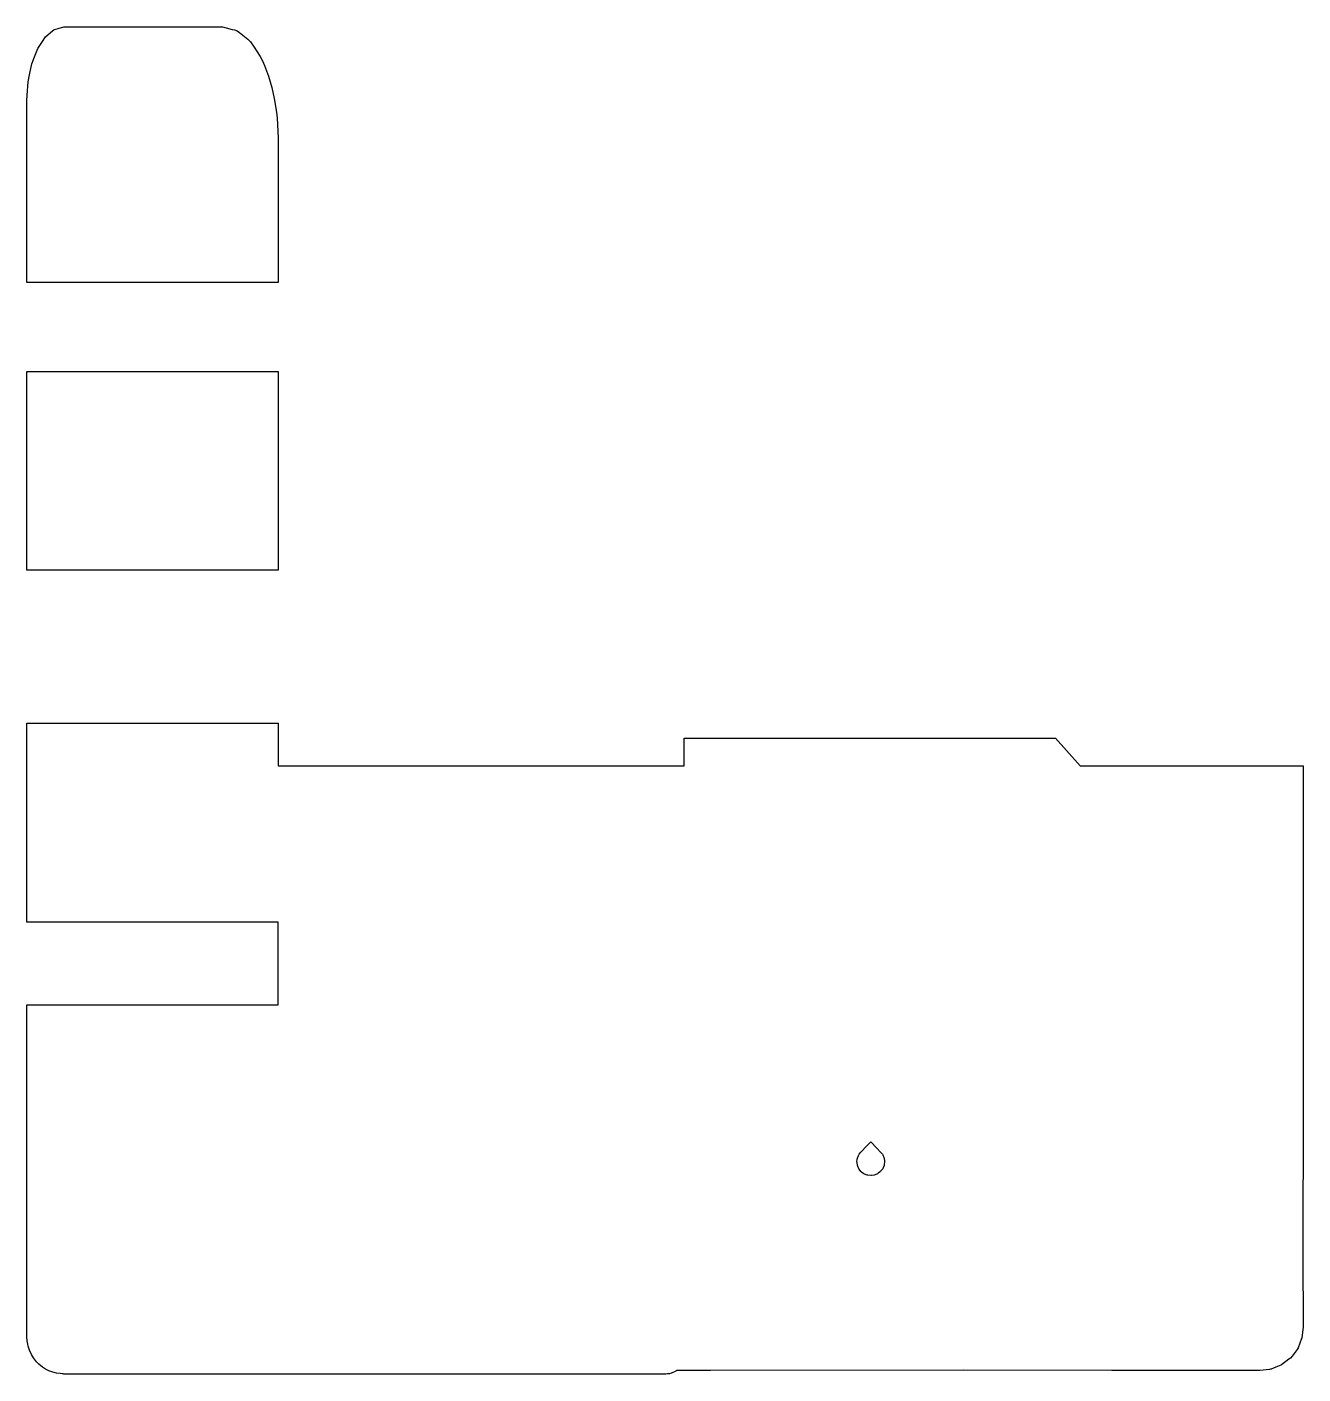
# Model space of a CAD drawing. Header units: metres. Extents: x 2.4 to 71.5, y -16 to 57.
import ezdxf

# ---------------------------------------------------------------- set-up
doc = ezdxf.new("R2010")
doc.units = ezdxf.units.M

msp = doc.modelspace()

# ---------------------------------------------------------------- linework, layer by layer
for p, q in [((4.095, 56.896), (4.4, 56.976)), ((4.4, 56.976), (6.962, 56.976)), ((6.962, 56.976), (13, 56.976)), ((13, 56.976), (13.198, 56.932)), ((13.198, 56.932), (13.518, 56.839)), ((3.205, 56.14), (3.4, 56.44)), ((3.4, 56.44), (3.675, 56.668)), ((3.675, 56.668), (3.882, 56.84)), ((3.882, 56.84), (4.095, 56.896)), ((13.518, 56.839), (13.648, 56.822)), ((13.648, 56.822), (13.78, 56.77)), ((13.78, 56.77), (13.914, 56.678)), ((13.914, 56.678), (14.364, 56.307)), ((14.364, 56.307), (14.503, 56.168)), ((2.816, 55.362), (2.986, 55.805)), ((2.986, 55.805), (3.205, 56.14)), ((14.503, 56.168), (14.709, 55.875)), ((14.709, 55.875), (15.036, 55.377)), ((2.545, 54.384), (2.668, 54.976)), ((2.668, 54.976), (2.816, 55.362)), ((15.036, 55.377), (15.039, 55.372)), ((15.039, 55.372), (15.157, 55.144)), ((15.157, 55.144), (15.263, 54.892)), ((15.263, 54.892), (15.486, 54.316)), ((2.42, 53.284), (2.468, 54.011)), ((2.468, 54.011), (2.545, 54.384)), ((15.486, 54.316), (15.671, 53.693)), ((2.4, 52.976), (2.42, 53.284)), ((15.671, 53.693), (15.794, 53.108)), ((2.4, 51.171), (2.4, 52.976)), ((15.794, 53.108), (15.918, 52.361)), ((15.918, 52.361), (15.943, 52.033)), ((15.943, 52.033), (16, 50.976)), ((2.4, 49.249), (2.4, 51.171)), ((16, 50.976), (16, 49.41)), ((2.4, 48.876), (2.4, 49.249)), ((16, 49.41), (16, 48.135)), ((2.4, 48.651), (2.4, 48.876)), ((2.4, 46.976), (2.4, 48.651)), ((16, 48.135), (16, 46.976)), ((2.4, 44.839), (2.4, 46.976)), ((16, 46.976), (16, 43.129)), ((16, 46.976), (16, 46.976)), ((2.4, 43.129), (2.4, 44.839)), ((9.958, 43.129), (2.4, 43.129)), ((16, 43.129), (9.958, 43.129)), ((2.4, 36.217), (2.4, 38.316)), ((2.4, 38.316), (8.442, 38.316)), ((8.442, 38.316), (16, 38.316)), ((16, 38.316), (16, 34.469)), ((16, 38.316), (16, 38.316)), ((2.4, 34.469), (2.4, 36.217)), ((2.4, 31.851), (2.4, 34.469)), ((16, 34.469), (16, 27.924)), ((2.4, 27.924), (2.4, 31.851)), ((2.4, 27.711), (2.4, 27.924)), ((16, 27.924), (16, 27.54)), ((2.4, 27.54), (2.4, 27.711)), ((15.398, 27.54), (2.4, 27.54)), ((16, 27.54), (15.398, 27.54)), ((2.4, 19.054), (2.4, 19.263)), ((2.4, 19.263), (3.002, 19.263)), ((2.4, 18.88), (2.4, 19.054)), ((3.002, 19.263), (16, 19.263)), ((16, 19.263), (16, 18.88)), ((2.4, 13.819), (2.4, 18.88)), ((16, 18.88), (16, 17.667)), ((38, 16.949), (38, 18.443)), ((38, 18.443), (46.372, 18.443)), ((46.372, 18.443), (58.1, 18.443)), ((58.1, 18.443), (59.441, 16.949)), ((16, 17.667), (16, 17.106)), ((16, 17.106), (16, 16.949)), ((16, 16.949), (25.522, 16.949)), ((25.522, 16.949), (34.079, 16.949)), ((34.079, 16.949), (38, 16.949)), ((59.441, 16.949), (61.026, 16.949)), ((61.026, 16.949), (64.322, 16.949)), ((64.322, 16.949), (71.513, 16.949)), ((71.513, 16.949), (71.513, -1.394)), ((2.4, 13.607), (2.4, 13.819)), ((2.4, 13.357), (2.4, 13.607)), ((2.4, 13.097), (2.4, 13.357)), ((2.4, 12.861), (2.4, 13.097)), ((2.4, 8.871), (2.4, 12.861)), ((2.4, 8.697), (2.4, 8.871)), ((2.4, 8.488), (2.4, 8.697)), ((15.398, 8.488), (2.4, 8.488)), ((16, 8.488), (15.398, 8.488)), ((16, 4.349), (16, 8.488)), ((2.4, -0.741), (2.4, 4)), ((2.4, 4), (9.527, 4)), ((9.527, 4), (16, 4)), ((16, 4.175), (16, 4.349)), ((16, 4), (16, 4.175)), ((2.4, -11.362), (2.4, -0.741)), ((71.513, -1.394), (71.503, -9.538)), ((47.564, -3.973), (47.89, -3.641)), ((47.89, -3.641), (48.1, -3.426)), ((48.1, -3.426), (48.425, -3.758)), ((47.35, -4.503), (47.369, -4.351)), ((47.369, -4.351), (47.374, -4.31)), ((47.374, -4.31), (47.431, -4.168)), ((47.431, -4.168), (47.447, -4.129)), ((47.447, -4.129), (47.472, -4.095)), ((47.472, -4.095), (47.564, -3.973)), ((48.425, -3.758), (48.636, -3.973)), ((48.636, -3.973), (48.728, -4.095)), ((48.728, -4.095), (48.753, -4.129)), ((48.753, -4.129), (48.81, -4.271)), ((48.81, -4.271), (48.826, -4.31)), ((48.826, -4.31), (48.845, -4.461)), ((47.356, -4.544), (47.35, -4.503)), ((47.377, -4.696), (47.356, -4.544)), ((47.393, -4.735), (47.377, -4.696)), ((47.452, -4.876), (47.393, -4.735)), ((47.478, -4.909), (47.452, -4.876)), ((47.572, -5.03), (47.478, -4.909)), ((47.605, -5.055), (47.572, -5.03)), ((47.727, -5.148), (47.605, -5.055)), ((48.628, -5.03), (48.507, -5.123)), ((48.654, -4.997), (48.628, -5.03)), ((48.748, -4.876), (48.654, -4.997)), ((48.764, -4.837), (48.748, -4.876)), ((48.823, -4.696), (48.764, -4.837)), ((48.829, -4.655), (48.823, -4.696)), ((48.85, -4.503), (48.829, -4.655)), ((48.845, -4.461), (48.85, -4.503)), ((48.845, -4.461), (48.845, -4.461)), ((47.765, -5.164), (47.727, -5.148)), ((47.907, -5.222), (47.765, -5.164)), ((47.948, -5.228), (47.907, -5.222)), ((48.1, -5.248), (47.948, -5.228)), ((48.142, -5.242), (48.1, -5.248)), ((48.293, -5.222), (48.142, -5.242)), ((48.332, -5.206), (48.293, -5.222)), ((48.473, -5.148), (48.332, -5.206)), ((48.507, -5.123), (48.473, -5.148)), ((71.503, -9.538), (71.514, -13.468)), ((2.4, -11.497), (2.4, -11.362)), ((2.4, -11.909), (2.4, -11.497)), ((2.4, -13.992), (2.4, -11.909)), ((71.498, -13.586), (71.448, -14.047)), ((71.514, -13.468), (71.498, -13.586)), ((71.514, -13.468), (71.514, -13.468)), ((2.4, -14), (2.4, -13.992)), ((2.412, -14.196), (2.4, -14)), ((2.442, -14.382), (2.412, -14.196)), ((2.462, -14.494), (2.442, -14.382)), ((2.54, -14.706), (2.462, -14.494)), ((71.242, -14.578), (71.198, -14.661)), ((71.342, -14.324), (71.242, -14.578)), ((71.438, -14.08), (71.342, -14.324)), ((71.448, -14.047), (71.438, -14.08)), ((2.64, -14.948), (2.54, -14.706)), ((2.754, -15.127), (2.64, -14.948)), ((2.91, -15.329), (2.754, -15.127)), ((70.75, -15.195), (70.355, -15.498)), ((70.831, -15.133), (70.75, -15.195)), ((70.918, -15.028), (70.831, -15.133)), ((71.198, -14.661), (70.918, -15.028)), ((3.046, -15.47), (2.91, -15.329)), ((3.243, -15.621), (3.046, -15.47)), ((3.402, -15.733), (3.243, -15.621)), ((3.588, -15.819), (3.402, -15.733)), ((3.796, -15.905), (3.588, -15.819)), ((3.992, -15.955), (3.796, -15.905)), ((4.201, -15.974), (3.992, -15.955)), ((4.312, -15.988), (4.201, -15.974)), ((4.358, -15.996), (4.312, -15.988)), ((4.4, -16), (4.358, -15.996)), ((8.542, -16), (4.4, -16)), ((23.494, -16), (8.542, -16)), ((30.691, -16), (23.494, -16)), ((33.162, -16), (30.691, -16)), ((37, -16), (33.162, -16)), ((37.086, -15.996), (37, -16)), ((37.114, -15.992), (37.086, -15.996)), ((37.2, -15.98), (37.114, -15.992)), ((37.284, -15.959), (37.2, -15.98)), ((37.31, -15.948), (37.284, -15.959)), ((37.546, -15.838), (37.31, -15.948)), ((37.549, -15.835), (37.546, -15.838)), ((37.578, -15.81), (37.549, -15.835)), ((39.417, -15.809), (37.578, -15.81)), ((53.114, -15.79), (39.417, -15.809)), ((61.162, -15.801), (53.114, -15.79)), ((69.176, -15.805), (61.162, -15.801)), ((69.695, -15.747), (69.176, -15.805)), ((69.755, -15.739), (69.695, -15.747)), ((69.773, -15.735), (69.755, -15.739)), ((69.788, -15.73), (69.773, -15.735)), ((70.033, -15.633), (69.788, -15.73)), ((70.304, -15.523), (70.033, -15.633)), ((70.355, -15.498), (70.304, -15.523))]:
    msp.add_line(p, q)

doc.saveas('drawing.dxf')
